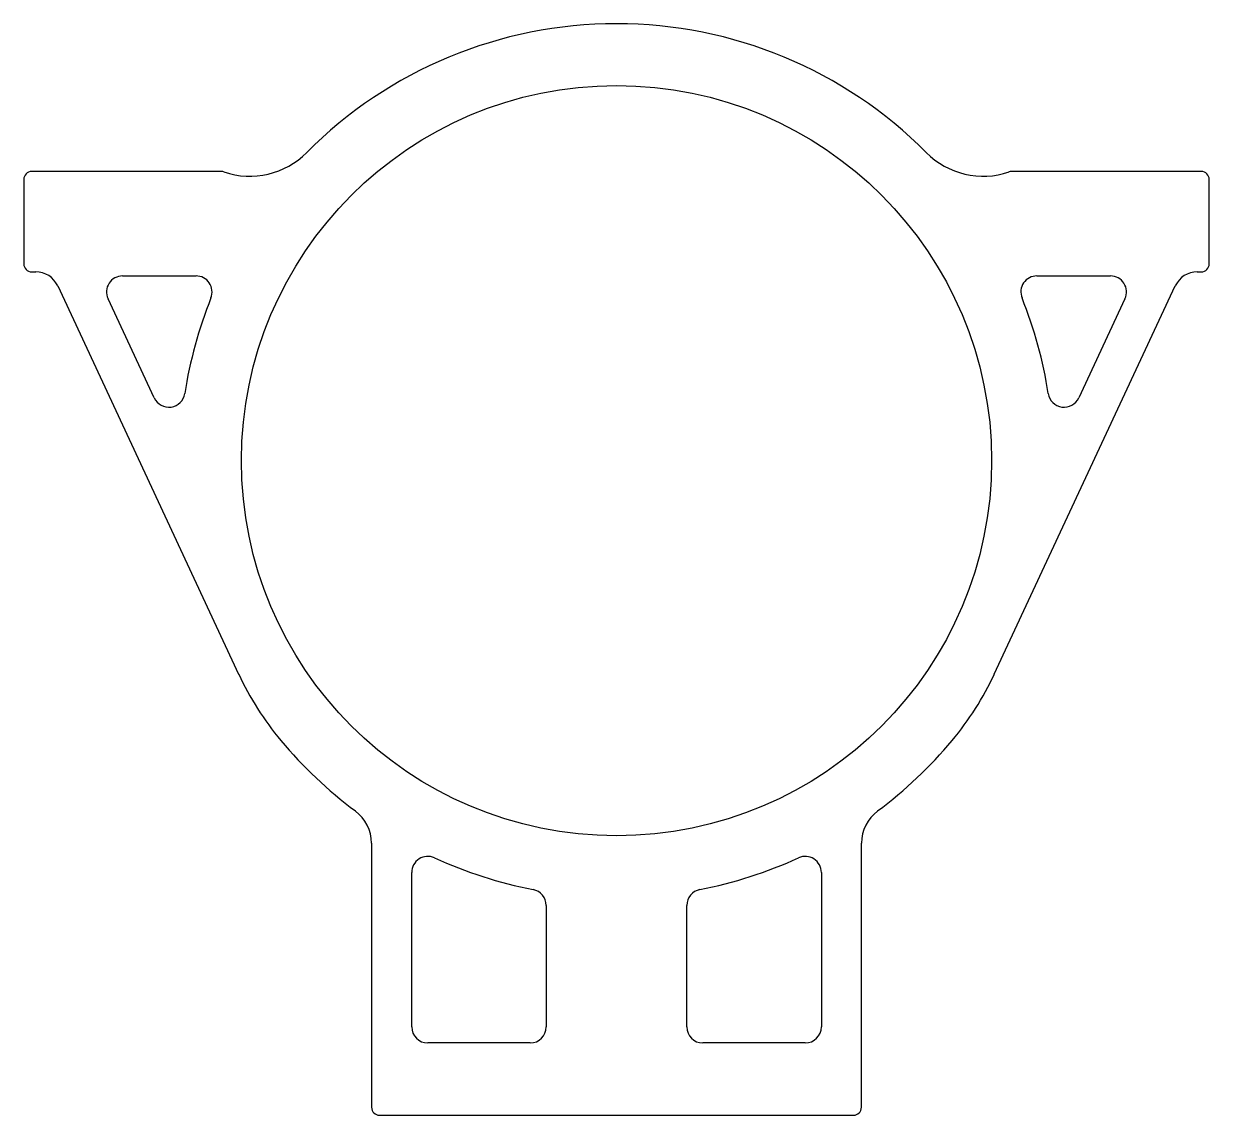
# Model space of a CAD drawing. Extents: x 16 to 163, y 6 to 142.
import ezdxf

# ---------------------------------------------------------------- set-up
doc = ezdxf.new("R2010")
doc.units = 0
doc.layers.get('0').update_dxf_attribs({"linetype": 'CONTINUOUS'})

msp = doc.modelspace()

# ---------------------------------------------------------------- linework, layer by layer
for p, q in [((15.88, 122.8), (15.88, 112.3)), ((40.49, 123.8), (16.88, 123.8)), ((162.48, 123.8), (138.86, 123.8)), ((163.48, 112.3), (163.48, 122.8)), ((16.88, 111.3), (17.39, 111.3)), ((28.19, 110.8), (37.33, 110.8)), ((142.02, 110.8), (151.17, 110.8)), ((161.97, 111.3), (162.48, 111.3)), ((20.11, 109.56), (42.64, 61.23)), ((136.71, 61.23), (159.25, 109.56)), ((32.13, 95.6), (26.38, 107.95)), ((152.98, 107.95), (147.22, 95.6)), ((59.18, 40.17), (59.18, 7.3)), ((120.18, 7.3), (120.18, 40.17)), ((64.18, 17.3), (64.18, 36.53)), ((115.18, 36.53), (115.18, 17.3)), ((80.93, 32.43), (80.93, 17.3)), ((98.43, 17.3), (98.43, 32.43)), ((78.93, 15.3), (66.18, 15.3)), ((113.18, 15.3), (100.43, 15.3)), ((60.18, 6.3), (119.18, 6.3))]:
    msp.add_line(p, q)
msp.add_circle((89.68, 87.8), 46.7)
for centre, radius, start, end in [((89.68, 87.8), 54.4, 44.8504, 135.1496), ((44.02, 133.21), 10, 251.2893, 315.1496), ((135.34, 133.21), 10, 224.8504, 288.7107), ((16.88, 122.8), 1, 90, 180), ((40.49, 122.8), 1, 71.2893, 90), ((138.86, 122.8), 1, 90, 108.7107), ((162.48, 122.8), 1, 0, 90), ((16.88, 112.3), 1, 180, 270), ((162.48, 112.3), 1, 270, 360), ((17.39, 108.3), 3, 25, 90), ((28.19, 108.8), 2, 90, 205), ((37.33, 108.8), 2, 338.14, 90), ((142.02, 108.8), 2, 90, 201.86), ((151.17, 108.8), 2, 335, 90), ((161.97, 108.3), 3, 90, 155), ((89.68, 87.8), 54.4, 158.14, 171.1761), ((89.68, 87.8), 54.4, 8.8239, 21.86), ((33.95, 96.45), 2, 205, 351.1761), ((145.41, 96.45), 2, 188.8239, 335), ((77.08, 77.29), 38, 205, 219.8204), ((102.28, 77.29), 38, 320.1796, 335), ((89.68, 87.8), 54.4, 219.8204, 233.2987), ((89.68, 87.8), 54.4, 306.7013, 320.1796), ((54.18, 40.17), 5, 0, 53.2987), ((125.18, 40.17), 5, 126.7013, 180), ((66.18, 36.53), 2, 65.374, 180), ((113.18, 36.53), 2, 0, 114.626), ((89.68, 87.8), 54.4, 245.374, 259.012), ((89.68, 87.8), 54.4, 280.988, 294.626), ((78.93, 32.43), 2, 0, 79.012), ((100.43, 32.43), 2, 100.988, 180), ((66.18, 17.3), 2, 180, 270), ((78.93, 17.3), 2, 270, 0), ((100.43, 17.3), 2, 180, 270), ((113.18, 17.3), 2, 270, 0), ((60.18, 7.3), 1, 180, 270), ((119.18, 7.3), 1, 270, 360)]:
    msp.add_arc(centre, radius, start, end)

doc.saveas('drawing.dxf')
